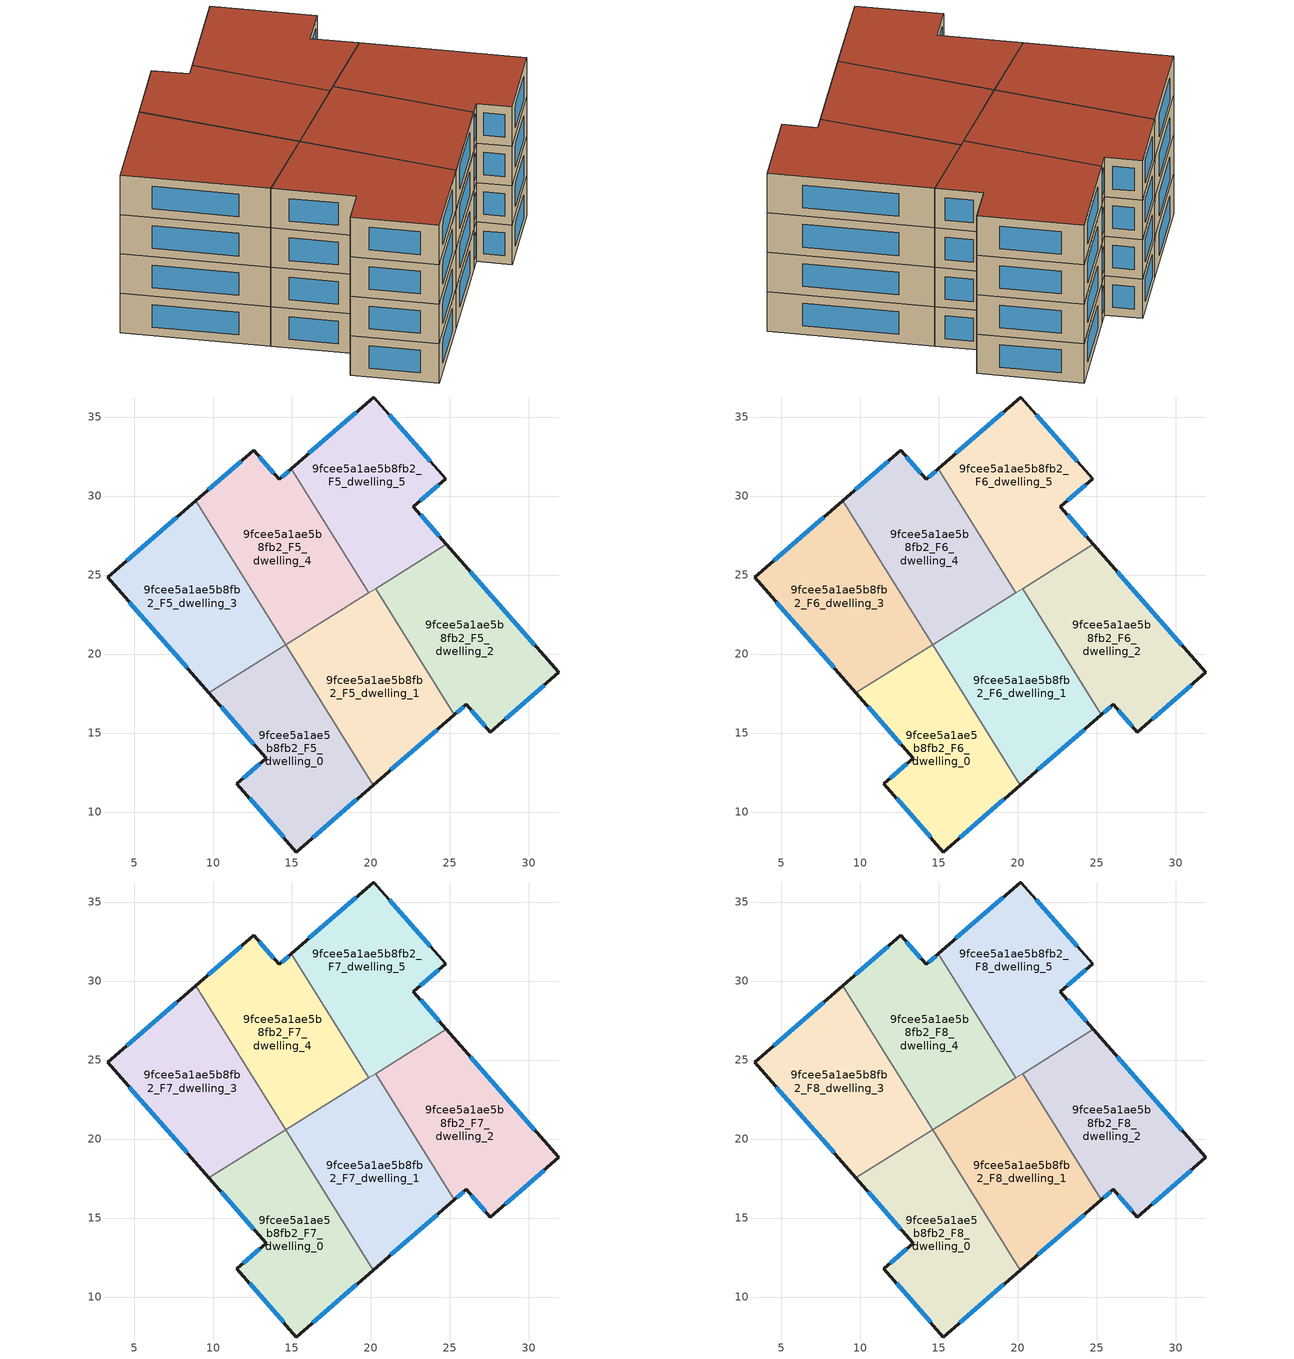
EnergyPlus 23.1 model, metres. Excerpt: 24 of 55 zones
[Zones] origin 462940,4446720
9fcee5a1ae5b8fb2_F5_dwelling_0
 floor to 9fcee5a1ae5b8fb2_F4_dwelling_0 (EU_floor_Construction): 14.61,20.59 20.16,11.71 15.28,7.47 11.5,11.78 13.37,13.42 9.74,17.56 z15
 wall outside (EU_wall_Construction): 9.74,17.56 13.37,13.42 11.5,11.78 15.28,7.47 20.16,11.71 z15:18
 wall to 9fcee5a1ae5b8fb2_F5_dwelling_1 (EU_wall_Construction): 20.16,11.71 14.61,20.59 z15:18
 wall to 9fcee5a1ae5b8fb2_F5_dwelling_3 (EU_wall_Construction): 14.6,20.59 9.74,17.56 z15:18
 window (EU_Window_Construction): 10.52,16.67 12.59,14.3 / 16.33,8.38 19.11,10.8 / 12.31,10.86 14.47,8.39 / 12.97,13.07 11.9,12.13 z15.64:17.36
9fcee5a1ae5b8fb2_F5_dwelling_1
 floor to 9fcee5a1ae5b8fb2_F4_dwelling_1 (EU_floor_Construction): 20.29,24.14 25.28,16.16 20.16,11.71 14.61,20.59 z15
 wall outside (EU_wall_Construction): 20.16,11.71 25.28,16.16 z15:18
 wall to 9fcee5a1ae5b8fb2_F5_dwelling_2 (EU_wall_Construction): 25.28,16.16 20.29,24.14 z15:18
 wall to 9fcee5a1ae5b8fb2_F5_dwelling_4 (EU_wall_Construction): 19.86,23.87 14.61,20.59 z15:18
 wall to 9fcee5a1ae5b8fb2_F5_dwelling_5 (EU_wall_Construction): 20.29,24.14 19.86,23.87 z15:18
 window (EU_Window_Construction): 21.25,12.66 24.18,15.21 z15.64:17.36
9fcee5a1ae5b8fb2_F5_dwelling_2
 floor to 9fcee5a1ae5b8fb2_F4_dwelling_2 (EU_floor_Construction): 24.77,26.94 31.89,18.83 27.56,15.06 26.03,16.81 25.28,16.16 20.29,24.14 z15
 wall outside (EU_wall_Construction): 25.28,16.16 26.03,16.81 27.56,15.06 31.89,18.83 24.77,26.94 z15:18
 wall to 9fcee5a1ae5b8fb2_F5_dwelling_5 (EU_wall_Construction): 24.77,26.94 20.29,24.14 z15:18
 window (EU_Window_Construction): 30.36,20.57 26.29,25.2 / 28.48,15.87 30.96,18.02 / 26.35,16.43 27.23,15.43 / 25.44,16.3 25.87,16.67 z15.64:17.36
9fcee5a1ae5b8fb2_F5_dwelling_3
 floor to 9fcee5a1ae5b8fb2_F4_dwelling_3 (EU_floor_Construction): 8.91,29.71 14.6,20.59 9.74,17.56 3.34,24.86 z15
 wall outside (EU_wall_Construction): 8.91,29.71 3.34,24.86 9.74,17.56 z15:18
 wall to 9fcee5a1ae5b8fb2_F5_dwelling_4 (EU_wall_Construction): 14.6,20.59 8.91,29.71 z15:18
 window (EU_Window_Construction): 4.71,23.29 8.37,19.12 / 7.72,28.67 4.53,25.89 z15.64:17.36
9fcee5a1ae5b8fb2_F5_dwelling_4
 floor to 9fcee5a1ae5b8fb2_F4_dwelling_4 (EU_floor_Construction): 14.96,31.72 19.86,23.87 14.6,20.59 8.91,29.71 12.57,32.89 14.18,31.05 z15
 wall outside (EU_wall_Construction): 14.96,31.72 14.18,31.05 12.57,32.89 8.91,29.71 z15:18
 wall to 9fcee5a1ae5b8fb2_F5_dwelling_5 (EU_wall_Construction): 19.86,23.87 14.96,31.72 z15:18
 window (EU_Window_Construction): 11.78,32.21 9.69,30.39 / 13.84,31.45 12.91,32.5 / 14.79,31.58 14.35,31.2 z15.64:17.36
9fcee5a1ae5b8fb2_F5_dwelling_5
 floor to 9fcee5a1ae5b8fb2_F4_dwelling_5 (EU_floor_Construction): 20.18,36.27 24.72,31.09 22.69,29.31 24.77,26.94 19.86,23.87 14.96,31.72 z15
 wall outside (EU_wall_Construction): 24.77,26.94 22.69,29.31 24.72,31.09 20.18,36.27 14.96,31.72 z15:18
 window (EU_Window_Construction): 24.32,27.45 23.13,28.8 / 19.06,35.3 16.07,32.7 / 23.75,32.2 21.15,35.16 / 23.12,29.69 24.29,30.71 z15.64:17.36
9fcee5a1ae5b8fb2_F6_dwelling_0
 floor to 9fcee5a1ae5b8fb2_F5_dwelling_0 (EU_floor_Construction): 14.61,20.59 20.16,11.71 15.28,7.47 11.5,11.78 13.37,13.42 9.74,17.56 z18
 wall outside (EU_wall_Construction): 9.74,17.56 13.37,13.42 11.5,11.78 15.28,7.47 20.16,11.71 z18:21
 wall to 9fcee5a1ae5b8fb2_F6_dwelling_1 (EU_wall_Construction): 20.16,11.71 14.61,20.59 z18:21
 wall to 9fcee5a1ae5b8fb2_F6_dwelling_3 (EU_wall_Construction): 14.6,20.59 9.74,17.56 z18:21
 window (EU_Window_Construction): 10.52,16.67 12.59,14.3 / 16.33,8.38 19.11,10.8 / 12.31,10.86 14.47,8.39 / 12.97,13.07 11.9,12.13 z18.64:20.36
9fcee5a1ae5b8fb2_F6_dwelling_1
 floor to 9fcee5a1ae5b8fb2_F5_dwelling_1 (EU_floor_Construction): 20.29,24.14 25.28,16.16 20.16,11.71 14.61,20.59 z18
 wall outside (EU_wall_Construction): 20.16,11.71 25.28,16.16 z18:21
 wall to 9fcee5a1ae5b8fb2_F6_dwelling_2 (EU_wall_Construction): 25.28,16.16 20.29,24.14 z18:21
 wall to 9fcee5a1ae5b8fb2_F6_dwelling_4 (EU_wall_Construction): 19.86,23.87 14.61,20.59 z18:21
 wall to 9fcee5a1ae5b8fb2_F6_dwelling_5 (EU_wall_Construction): 20.29,24.14 19.86,23.87 z18:21
 window (EU_Window_Construction): 21.25,12.66 24.18,15.21 z18.64:20.36
9fcee5a1ae5b8fb2_F6_dwelling_2
 floor to 9fcee5a1ae5b8fb2_F5_dwelling_2 (EU_floor_Construction): 24.77,26.94 31.89,18.83 27.56,15.06 26.03,16.81 25.28,16.16 20.29,24.14 z18
 wall outside (EU_wall_Construction): 25.28,16.16 26.03,16.81 27.56,15.06 31.89,18.83 24.77,26.94 z18:21
 wall to 9fcee5a1ae5b8fb2_F6_dwelling_5 (EU_wall_Construction): 24.77,26.94 20.29,24.14 z18:21
 window (EU_Window_Construction): 30.36,20.57 26.29,25.2 / 28.48,15.87 30.96,18.02 / 26.35,16.43 27.23,15.43 / 25.44,16.3 25.87,16.67 z18.64:20.36
9fcee5a1ae5b8fb2_F6_dwelling_3
 floor to 9fcee5a1ae5b8fb2_F5_dwelling_3 (EU_floor_Construction): 8.91,29.71 14.6,20.59 9.74,17.56 3.34,24.86 z18
 wall outside (EU_wall_Construction): 8.91,29.71 3.34,24.86 9.74,17.56 z18:21
 wall to 9fcee5a1ae5b8fb2_F6_dwelling_4 (EU_wall_Construction): 14.6,20.59 8.91,29.71 z18:21
 window (EU_Window_Construction): 4.71,23.29 8.37,19.12 / 7.72,28.67 4.53,25.89 z18.64:20.36
9fcee5a1ae5b8fb2_F6_dwelling_4
 floor to 9fcee5a1ae5b8fb2_F5_dwelling_4 (EU_floor_Construction): 14.96,31.72 19.86,23.87 14.6,20.59 8.91,29.71 12.57,32.89 14.18,31.05 z18
 wall outside (EU_wall_Construction): 14.96,31.72 14.18,31.05 12.57,32.89 8.91,29.71 z18:21
 wall to 9fcee5a1ae5b8fb2_F6_dwelling_5 (EU_wall_Construction): 19.86,23.87 14.96,31.72 z18:21
 window (EU_Window_Construction): 11.78,32.21 9.69,30.39 / 13.84,31.45 12.91,32.5 / 14.79,31.58 14.35,31.2 z18.64:20.36
9fcee5a1ae5b8fb2_F6_dwelling_5
 floor to 9fcee5a1ae5b8fb2_F5_dwelling_5 (EU_floor_Construction): 20.18,36.27 24.72,31.09 22.69,29.31 24.77,26.94 19.86,23.87 14.96,31.72 z18
 wall outside (EU_wall_Construction): 24.77,26.94 22.69,29.31 24.72,31.09 20.18,36.27 14.96,31.72 z18:21
 window (EU_Window_Construction): 24.32,27.45 23.13,28.8 / 19.06,35.3 16.07,32.7 / 23.75,32.2 21.15,35.16 / 23.12,29.69 24.29,30.71 z18.64:20.36
9fcee5a1ae5b8fb2_F7_dwelling_0
 floor to 9fcee5a1ae5b8fb2_F6_dwelling_0 (EU_floor_Construction): 14.61,20.59 20.16,11.71 15.28,7.47 11.5,11.78 13.37,13.42 9.74,17.56 z21
 wall outside (EU_wall_Construction): 9.74,17.56 13.37,13.42 11.5,11.78 15.28,7.47 20.16,11.71 z21:24
 wall to 9fcee5a1ae5b8fb2_F7_dwelling_1 (EU_wall_Construction): 20.16,11.71 14.61,20.59 z21:24
 wall to 9fcee5a1ae5b8fb2_F7_dwelling_3 (EU_wall_Construction): 14.6,20.59 9.74,17.56 z21:24
 window (EU_Window_Construction): 10.52,16.67 12.59,14.3 / 16.33,8.38 19.11,10.8 / 12.31,10.86 14.47,8.39 / 12.97,13.07 11.9,12.13 z21.64:23.36
9fcee5a1ae5b8fb2_F7_dwelling_1
 floor to 9fcee5a1ae5b8fb2_F6_dwelling_1 (EU_floor_Construction): 20.29,24.14 25.28,16.16 20.16,11.71 14.61,20.59 z21
 wall outside (EU_wall_Construction): 20.16,11.71 25.28,16.16 z21:24
 wall to 9fcee5a1ae5b8fb2_F7_dwelling_2 (EU_wall_Construction): 25.28,16.16 20.29,24.14 z21:24
 wall to 9fcee5a1ae5b8fb2_F7_dwelling_4 (EU_wall_Construction): 19.86,23.87 14.61,20.59 z21:24
 wall to 9fcee5a1ae5b8fb2_F7_dwelling_5 (EU_wall_Construction): 20.29,24.14 19.86,23.87 z21:24
 window (EU_Window_Construction): 21.25,12.66 24.18,15.21 z21.64:23.36
9fcee5a1ae5b8fb2_F7_dwelling_2
 floor to 9fcee5a1ae5b8fb2_F6_dwelling_2 (EU_floor_Construction): 24.77,26.94 31.89,18.83 27.56,15.06 26.03,16.81 25.28,16.16 20.29,24.14 z21
 wall outside (EU_wall_Construction): 25.28,16.16 26.03,16.81 27.56,15.06 31.89,18.83 24.77,26.94 z21:24
 wall to 9fcee5a1ae5b8fb2_F7_dwelling_5 (EU_wall_Construction): 24.77,26.94 20.29,24.14 z21:24
 window (EU_Window_Construction): 30.36,20.57 26.29,25.2 / 28.48,15.87 30.96,18.02 / 26.35,16.43 27.23,15.43 / 25.44,16.3 25.87,16.67 z21.64:23.36
9fcee5a1ae5b8fb2_F7_dwelling_3
 floor to 9fcee5a1ae5b8fb2_F6_dwelling_3 (EU_floor_Construction): 8.91,29.71 14.6,20.59 9.74,17.56 3.34,24.86 z21
 wall outside (EU_wall_Construction): 8.91,29.71 3.34,24.86 9.74,17.56 z21:24
 wall to 9fcee5a1ae5b8fb2_F7_dwelling_4 (EU_wall_Construction): 14.6,20.59 8.91,29.71 z21:24
 window (EU_Window_Construction): 4.71,23.29 8.37,19.12 / 7.72,28.67 4.53,25.89 z21.64:23.36
9fcee5a1ae5b8fb2_F7_dwelling_4
 floor to 9fcee5a1ae5b8fb2_F6_dwelling_4 (EU_floor_Construction): 14.96,31.72 19.86,23.87 14.6,20.59 8.91,29.71 12.57,32.89 14.18,31.05 z21
 wall outside (EU_wall_Construction): 14.96,31.72 14.18,31.05 12.57,32.89 8.91,29.71 z21:24
 wall to 9fcee5a1ae5b8fb2_F7_dwelling_5 (EU_wall_Construction): 19.86,23.87 14.96,31.72 z21:24
 window (EU_Window_Construction): 11.78,32.21 9.69,30.39 / 13.84,31.45 12.91,32.5 / 14.79,31.58 14.35,31.2 z21.64:23.36
9fcee5a1ae5b8fb2_F7_dwelling_5
 floor to 9fcee5a1ae5b8fb2_F6_dwelling_5 (EU_floor_Construction): 20.18,36.27 24.72,31.09 22.69,29.31 24.77,26.94 19.86,23.87 14.96,31.72 z21
 wall outside (EU_wall_Construction): 24.77,26.94 22.69,29.31 24.72,31.09 20.18,36.27 14.96,31.72 z21:24
 window (EU_Window_Construction): 24.32,27.45 23.13,28.8 / 19.06,35.3 16.07,32.7 / 23.75,32.2 21.15,35.16 / 23.12,29.69 24.29,30.71 z21.64:23.36
9fcee5a1ae5b8fb2_F8_dwelling_0
 floor to 9fcee5a1ae5b8fb2_F7_dwelling_0 (EU_floor_Construction): 14.61,20.59 20.16,11.71 15.28,7.47 11.5,11.78 13.37,13.42 9.74,17.56 z24
 wall outside (EU_wall_Construction): 9.74,17.56 13.37,13.42 11.5,11.78 15.28,7.47 20.16,11.71 z24:27
 wall to 9fcee5a1ae5b8fb2_F8_dwelling_1 (EU_wall_Construction): 20.16,11.71 14.61,20.59 z24:27
 wall to 9fcee5a1ae5b8fb2_F8_dwelling_3 (EU_wall_Construction): 14.6,20.59 9.74,17.56 z24:27
 window (EU_Window_Construction): 10.52,16.67 12.59,14.3 / 16.33,8.38 19.11,10.8 / 12.31,10.86 14.47,8.39 / 12.97,13.07 11.9,12.13 z24.64:26.36
 roof outside (EU_roof_Construction): 20.16,11.71 14.61,20.59 9.74,17.56 13.37,13.42 11.5,11.78 15.28,7.47 z27
9fcee5a1ae5b8fb2_F8_dwelling_1
 floor to 9fcee5a1ae5b8fb2_F7_dwelling_1 (EU_floor_Construction): 20.29,24.14 25.28,16.16 20.16,11.71 14.61,20.59 z24
 wall outside (EU_wall_Construction): 20.16,11.71 25.28,16.16 z24:27
 wall to 9fcee5a1ae5b8fb2_F8_dwelling_2 (EU_wall_Construction): 25.28,16.16 20.29,24.14 z24:27
 wall to 9fcee5a1ae5b8fb2_F8_dwelling_4 (EU_wall_Construction): 19.86,23.87 14.61,20.59 z24:27
 wall to 9fcee5a1ae5b8fb2_F8_dwelling_5 (EU_wall_Construction): 20.29,24.14 19.86,23.87 z24:27
 window (EU_Window_Construction): 21.25,12.66 24.18,15.21 z24.64:26.36
 roof outside (EU_roof_Construction): 25.28,16.16 20.29,24.14 14.61,20.59 20.16,11.71 z27
9fcee5a1ae5b8fb2_F8_dwelling_2
 floor to 9fcee5a1ae5b8fb2_F7_dwelling_2 (EU_floor_Construction): 24.77,26.94 31.89,18.83 27.56,15.06 26.03,16.81 25.28,16.16 20.29,24.14 z24
 wall outside (EU_wall_Construction): 25.28,16.16 26.03,16.81 27.56,15.06 31.89,18.83 24.77,26.94 z24:27
 wall to 9fcee5a1ae5b8fb2_F8_dwelling_5 (EU_wall_Construction): 24.77,26.94 20.29,24.14 z24:27
 window (EU_Window_Construction): 30.36,20.57 26.29,25.2 / 28.48,15.87 30.96,18.02 / 26.35,16.43 27.23,15.43 / 25.44,16.3 25.87,16.67 z24.64:26.36
 roof outside (EU_roof_Construction): 31.89,18.83 24.77,26.94 20.29,24.14 25.28,16.16 26.03,16.81 27.56,15.06 z27
9fcee5a1ae5b8fb2_F8_dwelling_3
 floor to 9fcee5a1ae5b8fb2_F7_dwelling_3 (EU_floor_Construction): 8.91,29.71 14.6,20.59 9.74,17.56 3.34,24.86 z24
 wall outside (EU_wall_Construction): 8.91,29.71 3.34,24.86 9.74,17.56 z24:27
 wall to 9fcee5a1ae5b8fb2_F8_dwelling_4 (EU_wall_Construction): 14.6,20.59 8.91,29.71 z24:27
 window (EU_Window_Construction): 4.71,23.29 8.37,19.12 / 7.72,28.67 4.53,25.89 z24.64:26.36
 roof outside (EU_roof_Construction): 14.6,20.59 8.91,29.71 3.34,24.86 9.74,17.56 z27
9fcee5a1ae5b8fb2_F8_dwelling_4
 floor to 9fcee5a1ae5b8fb2_F7_dwelling_4 (EU_floor_Construction): 14.96,31.72 19.86,23.87 14.6,20.59 8.91,29.71 12.57,32.89 14.18,31.05 z24
 wall outside (EU_wall_Construction): 14.96,31.72 14.18,31.05 12.57,32.89 8.91,29.71 z24:27
 wall to 9fcee5a1ae5b8fb2_F8_dwelling_5 (EU_wall_Construction): 19.86,23.87 14.96,31.72 z24:27
 window (EU_Window_Construction): 11.78,32.21 9.69,30.39 / 13.84,31.45 12.91,32.5 / 14.79,31.58 14.35,31.2 z24.64:26.36
 roof outside (EU_roof_Construction): 19.86,23.87 14.96,31.72 14.18,31.05 12.57,32.89 8.91,29.71 14.6,20.59 z27
9fcee5a1ae5b8fb2_F8_dwelling_5
 floor to 9fcee5a1ae5b8fb2_F7_dwelling_5 (EU_floor_Construction): 20.18,36.27 24.72,31.09 22.69,29.31 24.77,26.94 19.86,23.87 14.96,31.72 z24
 wall outside (EU_wall_Construction): 24.77,26.94 22.69,29.31 24.72,31.09 20.18,36.27 14.96,31.72 z24:27
 window (EU_Window_Construction): 24.32,27.45 23.13,28.8 / 19.06,35.3 16.07,32.7 / 23.75,32.2 21.15,35.16 / 23.12,29.69 24.29,30.71 z24.64:26.36
 roof outside (EU_roof_Construction): 24.77,26.94 22.69,29.31 24.72,31.09 20.18,36.27 14.96,31.72 19.86,23.87 z27
[Building]
EU S2 Campaign: North Axis=0; Terrain=City; Solar Distribution=FullExterior
[Site:Location]
Yerevan-Zvartnots.Intl.AP: Latitude=40.15; Longitude=44.383; Time Zone=4; Elevation=854
[SizingPeriod:WeatherFileDays]
AnnualSizingPeriod: Begin Month=1; Begin Day of Month=1; End Month=12; End Day of Month=31; Day of Week for Start Day=Monday; Use Weather File Daylight Saving Period=No; Use Weather File Rain and Snow Indicators=No
[MATERIAL]
EU_InternalMass_Material: Roughness=MediumRough; Thickness=0.1; Conductivity=1; Density=1800; Specific Heat=900; Thermal Absorptance=0.9; Solar Absorptance=0.7; Visible Absorptance=0.7
[MATERIAL:NOMASS] Roughness=MediumRough; Thermal Absorptance=0.9; Solar Absorptance=0.7; Visible Absorptance=0.7
Name | Thermal Resistance
EU_wall_NoMass | 1.05043
EU_roof_NoMass | 1.45357
EU_floor_NoMass | 0.478065
[WINDOWMATERIAL:SIMPLEGLAZINGSYSTEM]
EU_Window_SimpleGlazing: UFactor=2.5566; Solar Heat Gain Coefficient=0.75; Visible Transmittance=0.75
[CONSTRUCTION]
EU_wall_Construction: EU_wall_NoMass
EU_roof_Construction: EU_roof_NoMass
EU_floor_Construction: EU_floor_NoMass
EU_Window_Construction: EU_Window_SimpleGlazing
EU_InternalMass_Construction: EU_InternalMass_Material
[ZONE] Type=1; Multiplier=1; Ceiling Height=autocalculate; Floor Area=autocalculate; Part of Total Floor Area=Yes
Name | Volume
9fcee5a1ae5b8fb2_F5_dwelling_0; 9fcee5a1ae5b8fb2_F6_dwelling_0; 9fcee5a1ae5b8fb2_F7_dwelling_0; 9fcee5a1ae5b8fb2_F8_dwelling_0 | 199.988
9fcee5a1ae5b8fb2_F5_dwelling_1; 9fcee5a1ae5b8fb2_F6_dwelling_1; 9fcee5a1ae5b8fb2_F7_dwelling_1; 9fcee5a1ae5b8fb2_F8_dwelling_1 | 199.987
9fcee5a1ae5b8fb2_F5_dwelling_2; 9fcee5a1ae5b8fb2_F6_dwelling_2; 9fcee5a1ae5b8fb2_F7_dwelling_2; 9fcee5a1ae5b8fb2_F8_dwelling_2 | 199.996
9fcee5a1ae5b8fb2_F5_dwelling_3; 9fcee5a1ae5b8fb2_F6_dwelling_3; 9fcee5a1ae5b8fb2_F7_dwelling_3; 9fcee5a1ae5b8fb2_F8_dwelling_3 | 199.976
9fcee5a1ae5b8fb2_F5_dwelling_4; 9fcee5a1ae5b8fb2_F6_dwelling_4; 9fcee5a1ae5b8fb2_F7_dwelling_4; 9fcee5a1ae5b8fb2_F8_dwelling_4 | 199.994
9fcee5a1ae5b8fb2_F5_dwelling_5; 9fcee5a1ae5b8fb2_F6_dwelling_5; 9fcee5a1ae5b8fb2_F7_dwelling_5; 9fcee5a1ae5b8fb2_F8_dwelling_5 | 199.968
[INTERNALMASS] Construction=EU_InternalMass_Construction
Name | Zone or ZoneList | Surface Area
9fcee5a1ae5b8fb2_F5_dwelling_0_EU_InternalMass | 9fcee5a1ae5b8fb2_F5_dwelling_0 | 66.6625
9fcee5a1ae5b8fb2_F5_dwelling_1_EU_InternalMass | 9fcee5a1ae5b8fb2_F5_dwelling_1 | 66.6622
9fcee5a1ae5b8fb2_F5_dwelling_2_EU_InternalMass | 9fcee5a1ae5b8fb2_F5_dwelling_2 | 66.6653
9fcee5a1ae5b8fb2_F5_dwelling_3_EU_InternalMass | 9fcee5a1ae5b8fb2_F5_dwelling_3 | 66.6585
9fcee5a1ae5b8fb2_F5_dwelling_4_EU_InternalMass | 9fcee5a1ae5b8fb2_F5_dwelling_4 | 66.6644
9fcee5a1ae5b8fb2_F5_dwelling_5_EU_InternalMass | 9fcee5a1ae5b8fb2_F5_dwelling_5 | 66.656
9fcee5a1ae5b8fb2_F6_dwelling_0_EU_InternalMass | 9fcee5a1ae5b8fb2_F6_dwelling_0 | 66.6625
9fcee5a1ae5b8fb2_F6_dwelling_1_EU_InternalMass | 9fcee5a1ae5b8fb2_F6_dwelling_1 | 66.6622
9fcee5a1ae5b8fb2_F6_dwelling_2_EU_InternalMass | 9fcee5a1ae5b8fb2_F6_dwelling_2 | 66.6653
9fcee5a1ae5b8fb2_F6_dwelling_3_EU_InternalMass | 9fcee5a1ae5b8fb2_F6_dwelling_3 | 66.6585
9fcee5a1ae5b8fb2_F6_dwelling_4_EU_InternalMass | 9fcee5a1ae5b8fb2_F6_dwelling_4 | 66.6644
9fcee5a1ae5b8fb2_F6_dwelling_5_EU_InternalMass | 9fcee5a1ae5b8fb2_F6_dwelling_5 | 66.656
9fcee5a1ae5b8fb2_F7_dwelling_0_EU_InternalMass | 9fcee5a1ae5b8fb2_F7_dwelling_0 | 66.6625
9fcee5a1ae5b8fb2_F7_dwelling_1_EU_InternalMass | 9fcee5a1ae5b8fb2_F7_dwelling_1 | 66.6622
9fcee5a1ae5b8fb2_F7_dwelling_2_EU_InternalMass | 9fcee5a1ae5b8fb2_F7_dwelling_2 | 66.6653
9fcee5a1ae5b8fb2_F7_dwelling_3_EU_InternalMass | 9fcee5a1ae5b8fb2_F7_dwelling_3 | 66.6585
9fcee5a1ae5b8fb2_F7_dwelling_4_EU_InternalMass | 9fcee5a1ae5b8fb2_F7_dwelling_4 | 66.6644
9fcee5a1ae5b8fb2_F7_dwelling_5_EU_InternalMass | 9fcee5a1ae5b8fb2_F7_dwelling_5 | 66.656
9fcee5a1ae5b8fb2_F8_dwelling_0_EU_InternalMass | 9fcee5a1ae5b8fb2_F8_dwelling_0 | 66.6625
9fcee5a1ae5b8fb2_F8_dwelling_1_EU_InternalMass | 9fcee5a1ae5b8fb2_F8_dwelling_1 | 66.6622
9fcee5a1ae5b8fb2_F8_dwelling_2_EU_InternalMass | 9fcee5a1ae5b8fb2_F8_dwelling_2 | 66.6653
9fcee5a1ae5b8fb2_F8_dwelling_3_EU_InternalMass | 9fcee5a1ae5b8fb2_F8_dwelling_3 | 66.6585
9fcee5a1ae5b8fb2_F8_dwelling_4_EU_InternalMass | 9fcee5a1ae5b8fb2_F8_dwelling_4 | 66.6644
9fcee5a1ae5b8fb2_F8_dwelling_5_EU_InternalMass | 9fcee5a1ae5b8fb2_F8_dwelling_5 | 66.656
[OTHEREQUIPMENT] Fuel Type=Electricity; Design Level Calculation Method=Watts/Area; Power per Zone Floor Area=1; Fraction Latent=0; Fraction Radiant=0; Fraction Lost=0; Carbon Dioxide Generation Rate=0; EndUse Subcategory=EU_Step8_InternalGains
Name | Zone or ZoneList or Space or SpaceList | Schedule
EU_Step8_InternalGain_9fcee5a1ae5b8fb2_F5_dwelling_0_f000 | 9fcee5a1ae5b8fb2_F5_dwelling_0 | EU_Step8_GainSchedule_9fcee5a1ae5b8fb2_F5_dwelling_0_f000
EU_Step8_InternalGain_9fcee5a1ae5b8fb2_F5_dwelling_1_f000 | 9fcee5a1ae5b8fb2_F5_dwelling_1 | EU_Step8_GainSchedule_9fcee5a1ae5b8fb2_F5_dwelling_1_f000
EU_Step8_InternalGain_9fcee5a1ae5b8fb2_F5_dwelling_2_f000 | 9fcee5a1ae5b8fb2_F5_dwelling_2 | EU_Step8_GainSchedule_9fcee5a1ae5b8fb2_F5_dwelling_2_f000
EU_Step8_InternalGain_9fcee5a1ae5b8fb2_F5_dwelling_3_f000 | 9fcee5a1ae5b8fb2_F5_dwelling_3 | EU_Step8_GainSchedule_9fcee5a1ae5b8fb2_F5_dwelling_3_f000
EU_Step8_InternalGain_9fcee5a1ae5b8fb2_F5_dwelling_4_f000 | 9fcee5a1ae5b8fb2_F5_dwelling_4 | EU_Step8_GainSchedule_9fcee5a1ae5b8fb2_F5_dwelling_4_f000
EU_Step8_InternalGain_9fcee5a1ae5b8fb2_F5_dwelling_5_f000 | 9fcee5a1ae5b8fb2_F5_dwelling_5 | EU_Step8_GainSchedule_9fcee5a1ae5b8fb2_F5_dwelling_5_f000
EU_Step8_InternalGain_9fcee5a1ae5b8fb2_F6_dwelling_0_f000 | 9fcee5a1ae5b8fb2_F6_dwelling_0 | EU_Step8_GainSchedule_9fcee5a1ae5b8fb2_F6_dwelling_0_f000
EU_Step8_InternalGain_9fcee5a1ae5b8fb2_F6_dwelling_1_f000 | 9fcee5a1ae5b8fb2_F6_dwelling_1 | EU_Step8_GainSchedule_9fcee5a1ae5b8fb2_F6_dwelling_1_f000
EU_Step8_InternalGain_9fcee5a1ae5b8fb2_F6_dwelling_2_f000 | 9fcee5a1ae5b8fb2_F6_dwelling_2 | EU_Step8_GainSchedule_9fcee5a1ae5b8fb2_F6_dwelling_2_f000
EU_Step8_InternalGain_9fcee5a1ae5b8fb2_F6_dwelling_3_f000 | 9fcee5a1ae5b8fb2_F6_dwelling_3 | EU_Step8_GainSchedule_9fcee5a1ae5b8fb2_F6_dwelling_3_f000
EU_Step8_InternalGain_9fcee5a1ae5b8fb2_F6_dwelling_4_f000 | 9fcee5a1ae5b8fb2_F6_dwelling_4 | EU_Step8_GainSchedule_9fcee5a1ae5b8fb2_F6_dwelling_4_f000
EU_Step8_InternalGain_9fcee5a1ae5b8fb2_F6_dwelling_5_f000 | 9fcee5a1ae5b8fb2_F6_dwelling_5 | EU_Step8_GainSchedule_9fcee5a1ae5b8fb2_F6_dwelling_5_f000
EU_Step8_InternalGain_9fcee5a1ae5b8fb2_F7_dwelling_0_f000 | 9fcee5a1ae5b8fb2_F7_dwelling_0 | EU_Step8_GainSchedule_9fcee5a1ae5b8fb2_F7_dwelling_0_f000
EU_Step8_InternalGain_9fcee5a1ae5b8fb2_F7_dwelling_1_f000 | 9fcee5a1ae5b8fb2_F7_dwelling_1 | EU_Step8_GainSchedule_9fcee5a1ae5b8fb2_F7_dwelling_1_f000
EU_Step8_InternalGain_9fcee5a1ae5b8fb2_F7_dwelling_2_f000 | 9fcee5a1ae5b8fb2_F7_dwelling_2 | EU_Step8_GainSchedule_9fcee5a1ae5b8fb2_F7_dwelling_2_f000
EU_Step8_InternalGain_9fcee5a1ae5b8fb2_F7_dwelling_3_f000 | 9fcee5a1ae5b8fb2_F7_dwelling_3 | EU_Step8_GainSchedule_9fcee5a1ae5b8fb2_F7_dwelling_3_f000
EU_Step8_InternalGain_9fcee5a1ae5b8fb2_F7_dwelling_4_f000 | 9fcee5a1ae5b8fb2_F7_dwelling_4 | EU_Step8_GainSchedule_9fcee5a1ae5b8fb2_F7_dwelling_4_f000
EU_Step8_InternalGain_9fcee5a1ae5b8fb2_F7_dwelling_5_f000 | 9fcee5a1ae5b8fb2_F7_dwelling_5 | EU_Step8_GainSchedule_9fcee5a1ae5b8fb2_F7_dwelling_5_f000
EU_Step8_InternalGain_9fcee5a1ae5b8fb2_F8_dwelling_0_f000 | 9fcee5a1ae5b8fb2_F8_dwelling_0 | EU_Step8_GainSchedule_9fcee5a1ae5b8fb2_F8_dwelling_0_f000
EU_Step8_InternalGain_9fcee5a1ae5b8fb2_F8_dwelling_1_f000 | 9fcee5a1ae5b8fb2_F8_dwelling_1 | EU_Step8_GainSchedule_9fcee5a1ae5b8fb2_F8_dwelling_1_f000
EU_Step8_InternalGain_9fcee5a1ae5b8fb2_F8_dwelling_2_f000 | 9fcee5a1ae5b8fb2_F8_dwelling_2 | EU_Step8_GainSchedule_9fcee5a1ae5b8fb2_F8_dwelling_2_f000
EU_Step8_InternalGain_9fcee5a1ae5b8fb2_F8_dwelling_3_f000 | 9fcee5a1ae5b8fb2_F8_dwelling_3 | EU_Step8_GainSchedule_9fcee5a1ae5b8fb2_F8_dwelling_3_f000
EU_Step8_InternalGain_9fcee5a1ae5b8fb2_F8_dwelling_4_f000 | 9fcee5a1ae5b8fb2_F8_dwelling_4 | EU_Step8_GainSchedule_9fcee5a1ae5b8fb2_F8_dwelling_4_f000
EU_Step8_InternalGain_9fcee5a1ae5b8fb2_F8_dwelling_5_f000 | 9fcee5a1ae5b8fb2_F8_dwelling_5 | EU_Step8_GainSchedule_9fcee5a1ae5b8fb2_F8_dwelling_5_f000
[ZONEVENTILATION:DESIGNFLOWRATE] Schedule=EU_AlwaysOn; Design Flow Rate Calculation Method=AirChanges/Hour; Air Changes per Hour=0.557805; Ventilation Type=Natural; Fan Pressure Rise=0; Fan Total Efficiency=1; Constant Term Coefficient=1; Temperature Term Coefficient=0; Velocity Term Coefficient=0; Velocity Squared Term Coefficient=0; Minimum Indoor Temperature=-100; Maximum Indoor Temperature=100; Delta Temperature=-100; Minimum Outdoor Temperature=-100; Maximum Outdoor Temperature=100; Maximum Wind Speed=40
Name | Zone or ZoneList or Space or SpaceList
EU_ConstantAir_9fcee5a1ae5b8fb2_F5_dwelling_0 | 9fcee5a1ae5b8fb2_F5_dwelling_0
EU_ConstantAir_9fcee5a1ae5b8fb2_F5_dwelling_1 | 9fcee5a1ae5b8fb2_F5_dwelling_1
EU_ConstantAir_9fcee5a1ae5b8fb2_F5_dwelling_2 | 9fcee5a1ae5b8fb2_F5_dwelling_2
EU_ConstantAir_9fcee5a1ae5b8fb2_F5_dwelling_3 | 9fcee5a1ae5b8fb2_F5_dwelling_3
EU_ConstantAir_9fcee5a1ae5b8fb2_F5_dwelling_4 | 9fcee5a1ae5b8fb2_F5_dwelling_4
EU_ConstantAir_9fcee5a1ae5b8fb2_F5_dwelling_5 | 9fcee5a1ae5b8fb2_F5_dwelling_5
EU_ConstantAir_9fcee5a1ae5b8fb2_F6_dwelling_0 | 9fcee5a1ae5b8fb2_F6_dwelling_0
EU_ConstantAir_9fcee5a1ae5b8fb2_F6_dwelling_1 | 9fcee5a1ae5b8fb2_F6_dwelling_1
EU_ConstantAir_9fcee5a1ae5b8fb2_F6_dwelling_2 | 9fcee5a1ae5b8fb2_F6_dwelling_2
EU_ConstantAir_9fcee5a1ae5b8fb2_F6_dwelling_3 | 9fcee5a1ae5b8fb2_F6_dwelling_3
EU_ConstantAir_9fcee5a1ae5b8fb2_F6_dwelling_4 | 9fcee5a1ae5b8fb2_F6_dwelling_4
EU_ConstantAir_9fcee5a1ae5b8fb2_F6_dwelling_5 | 9fcee5a1ae5b8fb2_F6_dwelling_5
EU_ConstantAir_9fcee5a1ae5b8fb2_F7_dwelling_0 | 9fcee5a1ae5b8fb2_F7_dwelling_0
EU_ConstantAir_9fcee5a1ae5b8fb2_F7_dwelling_1 | 9fcee5a1ae5b8fb2_F7_dwelling_1
EU_ConstantAir_9fcee5a1ae5b8fb2_F7_dwelling_2 | 9fcee5a1ae5b8fb2_F7_dwelling_2
EU_ConstantAir_9fcee5a1ae5b8fb2_F7_dwelling_3 | 9fcee5a1ae5b8fb2_F7_dwelling_3
EU_ConstantAir_9fcee5a1ae5b8fb2_F7_dwelling_4 | 9fcee5a1ae5b8fb2_F7_dwelling_4
EU_ConstantAir_9fcee5a1ae5b8fb2_F7_dwelling_5 | 9fcee5a1ae5b8fb2_F7_dwelling_5
EU_ConstantAir_9fcee5a1ae5b8fb2_F8_dwelling_0 | 9fcee5a1ae5b8fb2_F8_dwelling_0
EU_ConstantAir_9fcee5a1ae5b8fb2_F8_dwelling_1 | 9fcee5a1ae5b8fb2_F8_dwelling_1
EU_ConstantAir_9fcee5a1ae5b8fb2_F8_dwelling_2 | 9fcee5a1ae5b8fb2_F8_dwelling_2
EU_ConstantAir_9fcee5a1ae5b8fb2_F8_dwelling_3 | 9fcee5a1ae5b8fb2_F8_dwelling_3
EU_ConstantAir_9fcee5a1ae5b8fb2_F8_dwelling_4 | 9fcee5a1ae5b8fb2_F8_dwelling_4
EU_ConstantAir_9fcee5a1ae5b8fb2_F8_dwelling_5 | 9fcee5a1ae5b8fb2_F8_dwelling_5
[HVACTEMPLATE:THERMOSTAT] Constant Heating Setpoint=20; Constant Cooling Setpoint=50
EU_HeatOnly_9fcee5a1ae5b8fb2_F0_dwelling_0; EU_HeatOnly_9fcee5a1ae5b8fb2_F0_dwelling_1; EU_HeatOnly_9fcee5a1ae5b8fb2_F0_dwelling_2; EU_HeatOnly_9fcee5a1ae5b8fb2_F0_dwelling_3; EU_HeatOnly_9fcee5a1ae5b8fb2_F0_dwelling_4; EU_HeatOnly_9fcee5a1ae5b8fb2_F0_dwelling_5; EU_HeatOnly_9fcee5a1ae5b8fb2_F0_dwelling_6; EU_HeatOnly_9fcee5a1ae5b8fb2_F1_dwelling_0; EU_HeatOnly_9fcee5a1ae5b8fb2_F1_dwelling_1; EU_HeatOnly_9fcee5a1ae5b8fb2_F1_dwelling_2; EU_HeatOnly_9fcee5a1ae5b8fb2_F1_dwelling_3; EU_HeatOnly_9fcee5a1ae5b8fb2_F1_dwelling_4; EU_HeatOnly_9fcee5a1ae5b8fb2_F1_dwelling_5; EU_HeatOnly_9fcee5a1ae5b8fb2_F2_dwelling_0; EU_HeatOnly_9fcee5a1ae5b8fb2_F2_dwelling_1; EU_HeatOnly_9fcee5a1ae5b8fb2_F2_dwelling_2; EU_HeatOnly_9fcee5a1ae5b8fb2_F2_dwelling_3; EU_HeatOnly_9fcee5a1ae5b8fb2_F2_dwelling_4; EU_HeatOnly_9fcee5a1ae5b8fb2_F2_dwelling_5; EU_HeatOnly_9fcee5a1ae5b8fb2_F3_dwelling_0; EU_HeatOnly_9fcee5a1ae5b8fb2_F3_dwelling_1; EU_HeatOnly_9fcee5a1ae5b8fb2_F3_dwelling_2; EU_HeatOnly_9fcee5a1ae5b8fb2_F3_dwelling_3; EU_HeatOnly_9fcee5a1ae5b8fb2_F3_dwelling_4; EU_HeatOnly_9fcee5a1ae5b8fb2_F3_dwelling_5; EU_HeatOnly_9fcee5a1ae5b8fb2_F4_dwelling_0; EU_HeatOnly_9fcee5a1ae5b8fb2_F4_dwelling_1; EU_HeatOnly_9fcee5a1ae5b8fb2_F4_dwelling_2; EU_HeatOnly_9fcee5a1ae5b8fb2_F4_dwelling_3; EU_HeatOnly_9fcee5a1ae5b8fb2_F4_dwelling_4; EU_HeatOnly_9fcee5a1ae5b8fb2_F4_dwelling_5; EU_HeatOnly_9fcee5a1ae5b8fb2_F5_dwelling_0; EU_HeatOnly_9fcee5a1ae5b8fb2_F5_dwelling_1; EU_HeatOnly_9fcee5a1ae5b8fb2_F5_dwelling_2; EU_HeatOnly_9fcee5a1ae5b8fb2_F5_dwelling_3; EU_HeatOnly_9fcee5a1ae5b8fb2_F5_dwelling_4; EU_HeatOnly_9fcee5a1ae5b8fb2_F5_dwelling_5; EU_HeatOnly_9fcee5a1ae5b8fb2_F6_dwelling_0; EU_HeatOnly_9fcee5a1ae5b8fb2_F6_dwelling_1; EU_HeatOnly_9fcee5a1ae5b8fb2_F6_dwelling_2; EU_HeatOnly_9fcee5a1ae5b8fb2_F6_dwelling_3; EU_HeatOnly_9fcee5a1ae5b8fb2_F6_dwelling_4; EU_HeatOnly_9fcee5a1ae5b8fb2_F6_dwelling_5; EU_HeatOnly_9fcee5a1ae5b8fb2_F7_dwelling_0; EU_HeatOnly_9fcee5a1ae5b8fb2_F7_dwelling_1; EU_HeatOnly_9fcee5a1ae5b8fb2_F7_dwelling_2; EU_HeatOnly_9fcee5a1ae5b8fb2_F7_dwelling_3; EU_HeatOnly_9fcee5a1ae5b8fb2_F7_dwelling_4; EU_HeatOnly_9fcee5a1ae5b8fb2_F7_dwelling_5; EU_HeatOnly_9fcee5a1ae5b8fb2_F8_dwelling_0; EU_HeatOnly_9fcee5a1ae5b8fb2_F8_dwelling_1; EU_HeatOnly_9fcee5a1ae5b8fb2_F8_dwelling_2; EU_HeatOnly_9fcee5a1ae5b8fb2_F8_dwelling_3; EU_HeatOnly_9fcee5a1ae5b8fb2_F8_dwelling_4; EU_HeatOnly_9fcee5a1ae5b8fb2_F8_dwelling_5
[HVACTEMPLATE:ZONE:IDEALLOADSAIRSYSTEM] System Availability Schedule=EU_AlwaysOn; Maximum Heating Supply Air Temperature=50; Minimum Cooling Supply Air Temperature=13; Maximum Heating Supply Air Humidity Ratio=0.0156; Minimum Cooling Supply Air Humidity Ratio=0.0077; Heating Limit=NoLimit; Cooling Limit=NoLimit; Heating Availability Schedule=EU_AlwaysOn; Cooling Availability Schedule=EU_CoolingOff; Dehumidification Control Type=ConstantSensibleHeatRatio; Cooling Sensible Heat Ratio=0.7; Dehumidification Setpoint=60; Humidification Control Type=None; Humidification Setpoint=30; Outdoor Air Method=None; Outdoor Air Flow Rate per Person=0.00944; Outdoor Air Flow Rate per Zone Floor Area=0; Outdoor Air Flow Rate per Zone=0; Demand Controlled Ventilation Type=None; Outdoor Air Economizer Type=NoEconomizer; Heat Recovery Type=None; Sensible Heat Recovery Effectiveness=0.7; Latent Heat Recovery Effectiveness=0.65
Name | Template Thermostat
9fcee5a1ae5b8fb2_F5_dwelling_0 | EU_HeatOnly_9fcee5a1ae5b8fb2_F5_dwelling_0
9fcee5a1ae5b8fb2_F5_dwelling_1 | EU_HeatOnly_9fcee5a1ae5b8fb2_F5_dwelling_1
9fcee5a1ae5b8fb2_F5_dwelling_2 | EU_HeatOnly_9fcee5a1ae5b8fb2_F5_dwelling_2
9fcee5a1ae5b8fb2_F5_dwelling_3 | EU_HeatOnly_9fcee5a1ae5b8fb2_F5_dwelling_3
9fcee5a1ae5b8fb2_F5_dwelling_4 | EU_HeatOnly_9fcee5a1ae5b8fb2_F5_dwelling_4
9fcee5a1ae5b8fb2_F5_dwelling_5 | EU_HeatOnly_9fcee5a1ae5b8fb2_F5_dwelling_5
9fcee5a1ae5b8fb2_F6_dwelling_0 | EU_HeatOnly_9fcee5a1ae5b8fb2_F6_dwelling_0
9fcee5a1ae5b8fb2_F6_dwelling_1 | EU_HeatOnly_9fcee5a1ae5b8fb2_F6_dwelling_1
9fcee5a1ae5b8fb2_F6_dwelling_2 | EU_HeatOnly_9fcee5a1ae5b8fb2_F6_dwelling_2
9fcee5a1ae5b8fb2_F6_dwelling_3 | EU_HeatOnly_9fcee5a1ae5b8fb2_F6_dwelling_3
9fcee5a1ae5b8fb2_F6_dwelling_4 | EU_HeatOnly_9fcee5a1ae5b8fb2_F6_dwelling_4
9fcee5a1ae5b8fb2_F6_dwelling_5 | EU_HeatOnly_9fcee5a1ae5b8fb2_F6_dwelling_5
9fcee5a1ae5b8fb2_F7_dwelling_0 | EU_HeatOnly_9fcee5a1ae5b8fb2_F7_dwelling_0
9fcee5a1ae5b8fb2_F7_dwelling_1 | EU_HeatOnly_9fcee5a1ae5b8fb2_F7_dwelling_1
9fcee5a1ae5b8fb2_F7_dwelling_2 | EU_HeatOnly_9fcee5a1ae5b8fb2_F7_dwelling_2
9fcee5a1ae5b8fb2_F7_dwelling_3 | EU_HeatOnly_9fcee5a1ae5b8fb2_F7_dwelling_3
9fcee5a1ae5b8fb2_F7_dwelling_4 | EU_HeatOnly_9fcee5a1ae5b8fb2_F7_dwelling_4
9fcee5a1ae5b8fb2_F7_dwelling_5 | EU_HeatOnly_9fcee5a1ae5b8fb2_F7_dwelling_5
9fcee5a1ae5b8fb2_F8_dwelling_0 | EU_HeatOnly_9fcee5a1ae5b8fb2_F8_dwelling_0
9fcee5a1ae5b8fb2_F8_dwelling_1 | EU_HeatOnly_9fcee5a1ae5b8fb2_F8_dwelling_1
9fcee5a1ae5b8fb2_F8_dwelling_2 | EU_HeatOnly_9fcee5a1ae5b8fb2_F8_dwelling_2
9fcee5a1ae5b8fb2_F8_dwelling_3 | EU_HeatOnly_9fcee5a1ae5b8fb2_F8_dwelling_3
9fcee5a1ae5b8fb2_F8_dwelling_4 | EU_HeatOnly_9fcee5a1ae5b8fb2_F8_dwelling_4
9fcee5a1ae5b8fb2_F8_dwelling_5 | EU_HeatOnly_9fcee5a1ae5b8fb2_F8_dwelling_5
[SIZING:ZONE] Zone Cooling Design Supply Air Temperature Input Method=SupplyAirTemperature; Zone Cooling Design Supply Air Temperature=13; Zone Heating Design Supply Air Temperature Input Method=SupplyAirTemperature; Zone Heating Design Supply Air Temperature=50; Zone Cooling Design Supply Air Humidity Ratio=0.008; Zone Heating Design Supply Air Humidity Ratio=0.008; Cooling Design Air Flow Method=DesignDay; Cooling Design Air Flow Rate=0; Cooling Minimum Air Flow per Zone Floor Area=0.000762; Cooling Minimum Air Flow=0; Cooling Minimum Air Flow Fraction=0.2; Heating Design Air Flow Method=DesignDay; Heating Design Air Flow Rate=0; Heating Maximum Air Flow per Zone Floor Area=0.002032; Heating Maximum Air Flow=0.141576; Heating Maximum Air Flow Fraction=0.3; Account for Dedicated Outdoor Air System=No; Dedicated Outdoor Air System Control Strategy=NeutralSupplyAir; Dedicated Outdoor Air Low Setpoint Temperature for Design=autosize; Dedicated Outdoor Air High Setpoint Temperature for Design=autosize; Zone Load Sizing Method=Sensible Load Only No Latent Load; Zone Latent Cooling Design Supply Air Humidity Ratio Input Method=HumidityRatioDifference; Zone Cooling Design Supply Air Humidity Ratio Difference=0.005; Zone Latent Heating Design Supply Air Humidity Ratio Input Method=HumidityRatioDifference; Zone Humidification Design Supply Air Humidity Ratio Difference=0.005
9fcee5a1ae5b8fb2_F5_dwelling_0; 9fcee5a1ae5b8fb2_F5_dwelling_1; 9fcee5a1ae5b8fb2_F5_dwelling_2; 9fcee5a1ae5b8fb2_F5_dwelling_3; 9fcee5a1ae5b8fb2_F5_dwelling_4; 9fcee5a1ae5b8fb2_F5_dwelling_5; 9fcee5a1ae5b8fb2_F6_dwelling_0; 9fcee5a1ae5b8fb2_F6_dwelling_1; 9fcee5a1ae5b8fb2_F6_dwelling_2; 9fcee5a1ae5b8fb2_F6_dwelling_3; 9fcee5a1ae5b8fb2_F6_dwelling_4; 9fcee5a1ae5b8fb2_F6_dwelling_5; 9fcee5a1ae5b8fb2_F7_dwelling_0; 9fcee5a1ae5b8fb2_F7_dwelling_1; 9fcee5a1ae5b8fb2_F7_dwelling_2; 9fcee5a1ae5b8fb2_F7_dwelling_3; 9fcee5a1ae5b8fb2_F7_dwelling_4; 9fcee5a1ae5b8fb2_F7_dwelling_5; 9fcee5a1ae5b8fb2_F8_dwelling_0; 9fcee5a1ae5b8fb2_F8_dwelling_1; 9fcee5a1ae5b8fb2_F8_dwelling_2; 9fcee5a1ae5b8fb2_F8_dwelling_3; 9fcee5a1ae5b8fb2_F8_dwelling_4; 9fcee5a1ae5b8fb2_F8_dwelling_5
[SCHEDULE:CONSTANT]
Name | Hourly Value
EU_AlwaysOn | 1
EU_CoolingOff | 0
[SCHEDULE:FILE] Column Number=1; Rows to Skip at Top=0; Number of Hours of Data=8760; Column Separator=Comma; Interpolate to Timestep=No; Minutes per Item=60; Adjust Schedule for Daylight Savings=Yes
Name | File
EU_Step8_GainSchedule_9fcee5a1ae5b8fb2_F5_dwelling_0_f000 | ../../schedules/9fcee5a1ae5b8fb2/9fcee5a1ae5b8fb2_F5_dwelling_0_f000_gain.csv
EU_Step8_GainSchedule_9fcee5a1ae5b8fb2_F5_dwelling_1_f000 | ../../schedules/9fcee5a1ae5b8fb2/9fcee5a1ae5b8fb2_F5_dwelling_1_f000_gain.csv
EU_Step8_GainSchedule_9fcee5a1ae5b8fb2_F5_dwelling_2_f000 | ../../schedules/9fcee5a1ae5b8fb2/9fcee5a1ae5b8fb2_F5_dwelling_2_f000_gain.csv
EU_Step8_GainSchedule_9fcee5a1ae5b8fb2_F5_dwelling_3_f000 | ../../schedules/9fcee5a1ae5b8fb2/9fcee5a1ae5b8fb2_F5_dwelling_3_f000_gain.csv
EU_Step8_GainSchedule_9fcee5a1ae5b8fb2_F5_dwelling_4_f000 | ../../schedules/9fcee5a1ae5b8fb2/9fcee5a1ae5b8fb2_F5_dwelling_4_f000_gain.csv
EU_Step8_GainSchedule_9fcee5a1ae5b8fb2_F5_dwelling_5_f000 | ../../schedules/9fcee5a1ae5b8fb2/9fcee5a1ae5b8fb2_F5_dwelling_5_f000_gain.csv
EU_Step8_GainSchedule_9fcee5a1ae5b8fb2_F6_dwelling_0_f000 | ../../schedules/9fcee5a1ae5b8fb2/9fcee5a1ae5b8fb2_F6_dwelling_0_f000_gain.csv
EU_Step8_GainSchedule_9fcee5a1ae5b8fb2_F6_dwelling_1_f000 | ../../schedules/9fcee5a1ae5b8fb2/9fcee5a1ae5b8fb2_F6_dwelling_1_f000_gain.csv
EU_Step8_GainSchedule_9fcee5a1ae5b8fb2_F6_dwelling_2_f000 | ../../schedules/9fcee5a1ae5b8fb2/9fcee5a1ae5b8fb2_F6_dwelling_2_f000_gain.csv
EU_Step8_GainSchedule_9fcee5a1ae5b8fb2_F6_dwelling_3_f000 | ../../schedules/9fcee5a1ae5b8fb2/9fcee5a1ae5b8fb2_F6_dwelling_3_f000_gain.csv
EU_Step8_GainSchedule_9fcee5a1ae5b8fb2_F6_dwelling_4_f000 | ../../schedules/9fcee5a1ae5b8fb2/9fcee5a1ae5b8fb2_F6_dwelling_4_f000_gain.csv
EU_Step8_GainSchedule_9fcee5a1ae5b8fb2_F6_dwelling_5_f000 | ../../schedules/9fcee5a1ae5b8fb2/9fcee5a1ae5b8fb2_F6_dwelling_5_f000_gain.csv
EU_Step8_GainSchedule_9fcee5a1ae5b8fb2_F7_dwelling_0_f000 | ../../schedules/9fcee5a1ae5b8fb2/9fcee5a1ae5b8fb2_F7_dwelling_0_f000_gain.csv
EU_Step8_GainSchedule_9fcee5a1ae5b8fb2_F7_dwelling_1_f000 | ../../schedules/9fcee5a1ae5b8fb2/9fcee5a1ae5b8fb2_F7_dwelling_1_f000_gain.csv
EU_Step8_GainSchedule_9fcee5a1ae5b8fb2_F7_dwelling_2_f000 | ../../schedules/9fcee5a1ae5b8fb2/9fcee5a1ae5b8fb2_F7_dwelling_2_f000_gain.csv
EU_Step8_GainSchedule_9fcee5a1ae5b8fb2_F7_dwelling_3_f000 | ../../schedules/9fcee5a1ae5b8fb2/9fcee5a1ae5b8fb2_F7_dwelling_3_f000_gain.csv
EU_Step8_GainSchedule_9fcee5a1ae5b8fb2_F7_dwelling_4_f000 | ../../schedules/9fcee5a1ae5b8fb2/9fcee5a1ae5b8fb2_F7_dwelling_4_f000_gain.csv
EU_Step8_GainSchedule_9fcee5a1ae5b8fb2_F7_dwelling_5_f000 | ../../schedules/9fcee5a1ae5b8fb2/9fcee5a1ae5b8fb2_F7_dwelling_5_f000_gain.csv
EU_Step8_GainSchedule_9fcee5a1ae5b8fb2_F8_dwelling_0_f000 | ../../schedules/9fcee5a1ae5b8fb2/9fcee5a1ae5b8fb2_F8_dwelling_0_f000_gain.csv
EU_Step8_GainSchedule_9fcee5a1ae5b8fb2_F8_dwelling_1_f000 | ../../schedules/9fcee5a1ae5b8fb2/9fcee5a1ae5b8fb2_F8_dwelling_1_f000_gain.csv
EU_Step8_GainSchedule_9fcee5a1ae5b8fb2_F8_dwelling_2_f000 | ../../schedules/9fcee5a1ae5b8fb2/9fcee5a1ae5b8fb2_F8_dwelling_2_f000_gain.csv
EU_Step8_GainSchedule_9fcee5a1ae5b8fb2_F8_dwelling_3_f000 | ../../schedules/9fcee5a1ae5b8fb2/9fcee5a1ae5b8fb2_F8_dwelling_3_f000_gain.csv
EU_Step8_GainSchedule_9fcee5a1ae5b8fb2_F8_dwelling_4_f000 | ../../schedules/9fcee5a1ae5b8fb2/9fcee5a1ae5b8fb2_F8_dwelling_4_f000_gain.csv
EU_Step8_GainSchedule_9fcee5a1ae5b8fb2_F8_dwelling_5_f000 | ../../schedules/9fcee5a1ae5b8fb2/9fcee5a1ae5b8fb2_F8_dwelling_5_f000_gain.csv
